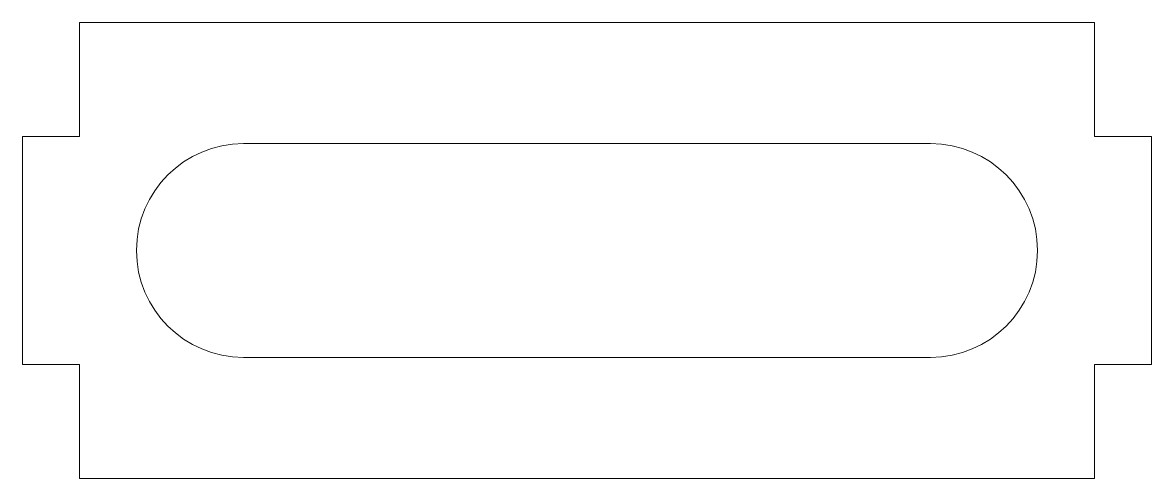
# Model space of a CAD drawing. Header units: millimetres. Extents: x -24.8 to 24.8, y -10 to 10.
import ezdxf

# ---------------------------------------------------------------- set-up
doc = ezdxf.new("R2010")
doc.units = ezdxf.units.MM

msp = doc.modelspace()

# ---------------------------------------------------------------- linework, layer by layer
at = {"color": 7, "linetype": 'Continuous', "lineweight": 15}
for p, q in [((-22.25, 10), (-22.25, 5)), ((22.25, 10), (-22.25, 10)), ((22.25, 5), (22.25, 10)), ((-24.75, 5), (-24.75, -5)), ((-22.25, 5), (-24.75, 5)), ((24.75, 5), (22.25, 5)), ((24.75, -5), (24.75, 5)), ((15.066, 4.689), (-15.066, 4.689)), ((-15.066, -4.689), (15.066, -4.689)), ((-24.75, -5), (-22.25, -5)), ((-22.25, -5), (-22.25, -10)), ((22.25, -5), (24.75, -5)), ((22.25, -10), (22.25, -5)), ((-22.25, -10), (22.25, -10))]:
    msp.add_line(p, q, dxfattribs=at)
for centre, start, end in [((-15.066, 0), 90, 270), ((15.066, 0), 270, 90)]:
    msp.add_arc(centre, 4.689, start, end, dxfattribs=at)

doc.saveas('drawing.dxf')
